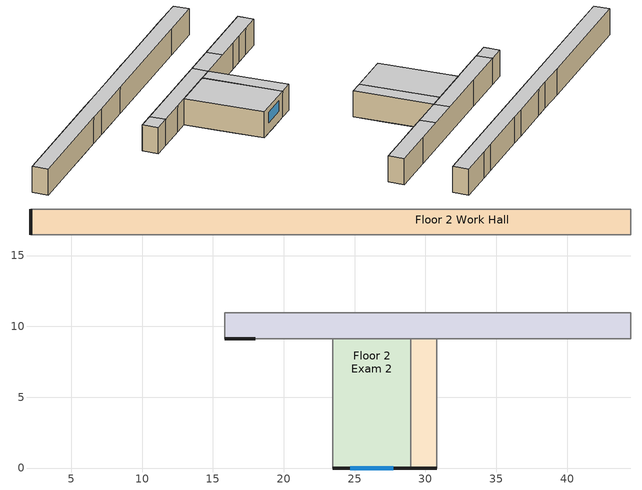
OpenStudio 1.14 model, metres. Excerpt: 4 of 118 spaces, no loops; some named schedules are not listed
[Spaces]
Floor 2 Work Hall
 floor to Floor 1 Nourishment: 29.26,16.76 29.26,16.46 27.13,16.46 27.13,16.76 z3.05
 floor to Floor 1 Sterile Hall: 44.5,18.29 44.5,16.46 42.06,16.46 42.06,18.29 z3.05
 floor to Floor 1 Locker Room Hall: 42.06,18.29 42.06,16.76 23.16,16.76 23.16,18.29 z3.05
 floor to Floor 1 Lobby Hall: 11.89,18.29 11.89,16.46 5.79,16.46 5.79,18.29 z3.05
 floor to Floor 1 Pre-Op Hall: 23.16,18.29 23.16,16.46 20.73,16.46 20.73,18.29 z3.05
 floor to Floor 1 Nurse Janitor: 32,16.76 32,16.46 29.26,16.46 29.26,16.76 z3.05
 floor to Floor 1 Lobby: 5.79,18.29 5.79,16.46 2.13,16.46 2.13,18.29 z3.05
 floor to Floor 1 Pre-Op Room 2: 27.13,16.76 27.13,16.46 23.16,16.46 23.16,16.76 z3.05
 floor to Floor 1 Office: 20.73,18.29 20.73,16.76 14.33,16.76 14.33,18.29 z3.05
 floor to Floor 1 Sterile Storage: 42.06,16.76 42.06,16.46 32,16.46 32,16.76 z3.05
 floor to Floor 1 Reception: 14.33,18.29 14.33,16.76 15.85,16.76 15.85,16.46 11.89,16.46 11.89,18.29 z3.05
 floor to Floor 1 Reception Hall: 20.73,16.76 20.73,16.46 15.85,16.46 15.85,16.76 z3.05
 wall outside: 2.13,18.29 2.13,16.46 z3.05:6.1
 wall to Floor 2 Work: 17.98,18.29 2.13,18.29 z3.05:6.1
 wall to Floor 2 X-Ray: 23.77,16.46 39.01,16.46 z3.05:6.1
 wall to Floor 2 Exam Hall 4: 39.93,18.29 38.1,18.29 z3.05:6.1
 wall to Floor 2 Nurse Station 1: 44.5,18.29 39.93,18.29 z3.05:6.1
 wall to Floor 2 Exam 7: 38.1,18.29 30.78,18.29 z3.05:6.1
 wall to Floor 2 Reception Toilet: 15.85,16.46 17.98,16.46 z3.05:6.1
 wall to Floor 2 Exam Hall 6: 23.47,18.29 21.64,18.29 z3.05:6.1
 wall to Floor 2 Scheduling 1: 39.01,16.46 44.5,16.46 z3.05:6.1
 wall to Floor 2 Reception: 2.13,16.46 15.85,16.46 z3.05:6.1
 wall to Floor 2 Exam 9: 21.64,18.29 17.98,18.29 z3.05:6.1
 wall to Floor 2 Exam Hall 5: 30.78,18.29 28.96,18.29 z3.05:6.1
 wall to Floor 2 Office Hall: 44.5,16.46 44.5,18.29 z3.05:6.1
 wall to Floor 2 Nurse Station 2: 28.96,18.29 23.47,18.29 z3.05:6.1
 wall to Floor 2 Scheduling 2: 17.98,16.46 23.77,16.46 z3.05:6.1
 ceiling to Floor 3 Office Hall: 44.5,16.46 44.5,18.29 2.13,18.29 2.13,16.46 z6.1
Floor 2 Reception Hall
 floor to Floor 1 Soil: 37.49,10.97 37.49,9.14 34.75,9.14 34.75,10.97 z3.05
 floor to Floor 1 Pre-Op Room 1: 20.73,10.97 20.73,9.14 17.98,9.14 17.98,10.97 z3.05
 floor to Floor 1 Dictation: 34.75,10.97 34.75,9.14 32,9.14 32,10.97 z3.05
 floor to Floor 1 Soil Work: 42.06,9.75 42.06,9.14 37.49,9.14 37.49,9.75 z3.05
 floor to Floor 1 Pre-Op Hall: 23.16,10.97 23.16,9.14 20.73,9.14 20.73,10.97 z3.05
 floor to Floor 1 Nourishment: 29.26,10.97 29.26,9.14 27.13,9.14 27.13,10.97 z3.05
 floor to Floor 1 Sterile Hall: 44.5,10.97 44.5,9.14 42.06,9.14 42.06,10.97 z3.05
 floor to Floor 1 Pre-Op Room 2: 27.13,10.97 27.13,9.14 23.16,9.14 23.16,10.97 z3.05
 floor to Floor 1 Clean: 32,10.97 32,9.14 29.26,9.14 29.26,10.97 z3.05
 floor to Floor 1 Scheduling: 17.98,10.97 17.98,9.14 15.85,9.14 15.85,10.97 z3.05
 floor to Floor 1 Clean Work: 42.06,10.97 42.06,9.75 37.49,9.75 37.49,10.97 z3.05
 wall outside: 15.85,9.14 17.98,9.14 z3.05:6.1
 wall to Floor 2 Exam Hall 1: 21.64,9.14 23.47,9.14 z3.05:6.1
 wall to Floor 2 Exam 3: 30.78,9.14 38.1,9.14 z3.05:6.1
 wall to Floor 2 Exam Hall 3: 38.1,9.14 39.93,9.14 z3.05:6.1
 wall to Floor 2 Reception Toilet: 17.98,10.97 15.85,10.97 z3.05:6.1
 wall to Floor 2 Lounge: 42.06,9.14 44.5,9.14 z3.05:6.1
 wall to Floor 2 Exam 1: 17.98,9.14 21.64,9.14 z3.05:6.1
 wall to Floor 2 Scheduling 1: 44.5,10.97 39.01,10.97 z3.05:6.1
 wall to Floor 2 Exam Hall 2: 28.96,9.14 30.78,9.14 z3.05:6.1
 wall to Floor 2 Reception: 15.85,10.97 15.85,9.14 z3.05:6.1
 wall to Floor 2 Dictation: 39.93,9.14 42.06,9.14 z3.05:6.1
 wall to Floor 2 Office Hall: 44.5,9.14 44.5,10.97 z3.05:6.1
 wall to Floor 2 Exam 2: 23.47,9.14 28.96,9.14 z3.05:6.1
 wall to Floor 2 X-Ray: 39.01,10.97 23.77,10.97 z3.05:6.1
 wall to Floor 2 Scheduling 2: 23.77,10.97 17.98,10.97 z3.05:6.1
 ceiling to Floor 3 Physical Therapy 2: 44.5,9.14 44.5,10.97 35.05,10.97 35.05,9.14 z6.1
 ceiling to Floor 3 Treatment: 35.05,9.14 35.05,10.97 30.78,10.97 30.78,9.14 z6.1
 ceiling to Floor 3 Undeveloped 2: 17.98,9.14 17.98,10.97 15.85,10.97 15.85,9.14 z6.1
 ceiling to Floor 3 Undeveloped 1: 30.78,9.14 30.78,10.97 17.98,10.97 17.98,9.14 z6.1
Floor 2 Exam Hall 2
 floor to Floor 1 Nurse Hall: 30.78,6.1 30.78,3.66 28.96,3.66 28.96,6.1 z3.05
 floor to Floor 1 Nourishment: 29.26,9.14 29.26,8.84 28.96,8.84 28.96,9.14 z3.05
 floor to Floor 1 Nurse Station: 30.78,8.84 30.78,6.1 28.96,6.1 28.96,8.84 z3.05
 floor to Floor 1 Clean: 30.78,9.14 30.78,8.84 29.26,8.84 29.26,9.14 z3.05
 floor to Floor 1 Recovery Room: 30.78,3.66 30.78,0 28.96,0 28.96,3.66 z3.05
 wall outside: 28.96,0 30.78,0 z3.05:6.1
 wall to Floor 2 Exam 2: 28.96,9.14 28.96,0 z3.05:6.1
 wall to Floor 2 Exam 3: 30.78,0 30.78,9.14 z3.05:6.1
 ceiling to Floor 3 Undeveloped 1: 30.78,0 30.78,9.14 28.96,9.14 28.96,0 z6.1
Floor 2 Exam 2
 floor to Floor 1 Nourishment: 28.96,9.14 28.96,8.84 27.13,8.84 27.13,9.14 z3.05
 floor to Floor 1 Nurse Station: 28.96,8.84 28.96,6.1 23.47,6.1 23.47,8.84 z3.05
 floor to Floor 1 Step Down: 25.6,3.66 25.6,0 23.47,0 23.47,3.66 z3.05
 floor to Floor 1 Pre-Op Room 2: 27.13,9.14 27.13,8.84 23.47,8.84 23.47,9.14 z3.05
 floor to Floor 1 Recovery Room: 28.96,3.66 28.96,0 25.6,0 25.6,3.66 z3.05
 floor to Floor 1 Nurse Hall: 28.96,6.1 28.96,3.66 23.47,3.66 23.47,6.1 z3.05
 wall outside: 23.47,0 28.96,0 z3.05:6.1
 wall to Floor 2 Exam Hall 1: 23.47,9.14 23.47,0 z3.05:6.1
 window: 24.69,0 27.74,0 z4.27:5.49
 ceiling to Floor 3 Undeveloped 1: 28.96,0 28.96,9.14 23.47,9.14 23.47,0 z6.1
[Site]
Phoenix Sky Harbor Intl Ap_AZ_USA: Latitude {deg}=33.45; Longitude {deg}=-111.98; Time Zone {hr}=-7; Elevation {m}=337; Terrain=City
[Building]
90.1-2013-Outpatient-ASHRAE 169-2B created: 2018-06-08 20:05:11 -0700: North Axis {deg}=0; Default Construction Set=90.1-2013 - Outpatient - ASHRAE 169-2B; Standards Building Type=Outpatient
[Site:GroundTemperature:BuildingSurface]
20.68, 20.68, 20.8, 20.94, 21.05, 22.07, 22.31, 22.34, 22.31, 21.3, 21.03, 20.78
[Site:WaterMainsTemperature]
Calculation Method=Correlation; Annual Average Outdoor Air Temperature {C}=23.775; Maximum Difference In Monthly Average Outdoor Air Temperatures {deltaC}=23.9
[SizingPeriod:DesignDay] Barometric Pressure {Pa}=97342; Sky Clearness=0; Rain Indicator=0; Snow Indicator=0; Day of Month=21; Daylight Saving Time Indicator=0; Humidity Indicating Type=Wetbulb; Dry-Bulb Temperature Range Modifier Type=DefaultMultipliers
Name | Maximum Dry-Bulb Temperature {C} | Daily Dry-Bulb Temperature Range {deltaC} | Humidity Indicating Conditions at Maximum Dry-Bulb | Wind Speed {m/s} | Wind Direction {deg} | Month | Day Type | Solar Model Indicator | ASHRAE Taub | ASHRAE Taud
Phoenix Sky Harbor Intl Ap Ann Htg 99.6% Condns DB | 3.7 | 0 | 3.7 | 1.7 | 100 | 12 | WinterDesignDay | ASHRAEClearSky
Phoenix Sky Harbor Intl Ap Ann Clg .4% Condns DB=>MWB | 43.4 | 12 | 21.1 | 4.1 | 260 | 7 | SummerDesignDay | ASHRAETau | 0.588 | 1.653
[ClimateZones]
Climate Zone Value 1=2B
[Material:NoMass] Thermal Absorptance=0.9; Solar Absorptance=0.7
Name | Roughness | Thermal Resistance {m2-K/W} | Visible Absorptance
CP02 CARPET PAD | VeryRough | 0.21648 | 0.8
Typical Insulation R-6.78 | Smooth | 1.19347 | 0.7
Typical Carpet Pad | Smooth | 0.21648 | 0.8
Typical Insulation R-9.73 | Smooth | 1.71283 | 0.7
Typical Insulation R-24.52 | Smooth | 4.31889 | 0.7
Typical Insulation R-0.58 | Smooth | 0.101875 | 0.7
Typical Insulation R-1.15 | Smooth | 0.202527 | 0.7
[Material]
Name | Roughness | Thickness {m} | Conductivity {W/m-K} | Density {kg/m3} | Specific Heat {J/kg-K} | Thermal Absorptance | Solar Absorptance | Visible Absorptance
100mm Normalweight concrete floor | MediumSmooth | 0.1016 | 2.31 | 2322 | 832
G01 13mm gypsum board | Smooth | 0.0127 | 0.16 | 800 | 1090 | 0.9 | 0.7 | 0.5
4 in. Normalweight Concrete Floor | MediumRough | 0.1016 | 2.31 | 2322 | 832 | 0.9 | 0.7 | 0.7
25mm Stucco | Smooth | 0.0254 | 0.72 | 1856 | 840 | 0.9 | 0.7 | 0.7
5/8 in. Gypsum Board | MediumSmooth | 0.0159 | 0.16 | 800 | 1090 | 0.9 | 0.7 | 0.7
Roof Membrane - Highly Reflective | VeryRough | 0.0095 | 0.16 | 1121.29 | 1460 | 0.75 | 0.45 | 0.7
Metal Roof Surface; F08 Metal surface | Smooth | 0.0008 | 45.28 | 7824 | 500 | 0.9 | 0.7 | 0.7
8 in. Normalweight Concrete Floor | MediumRough | 0.2032 | 2.31 | 2322 | 832 | 0.9 | 0.7 | 0.7
8 in. Concrete Block Basement Wall | MediumRough | 0.2032 | 1.326 | 1842 | 912 | 0.9 | 0.7 | 0.7
G05 25mm wood | MediumSmooth | 0.0254 | 0.15 | 608 | 1630 | 0.9 | 0.5 | 0.5
Std Wood 6inch | MediumSmooth | 0.15 | 0.12 | 540 | 1210 | 0.9 | 0.7 | 0.7
[Construction]
Typical Insulated Exterior Mass Floor R-9.35: Typical Insulation R-6.78, 4 in. Normalweight Concrete Floor, Typical Carpet Pad
Typical Insulated Steel Framed Exterior Wall R-11.9: 25mm Stucco, 5/8 in. Gypsum Board, Typical Insulation R-9.73, 5/8 in. Gypsum Board
Typical IEAD Roof - Highly Reflective R-25.64: Roof Membrane - Highly Reflective, Typical Insulation R-24.52, Metal Roof Surface
Typical Interior Floor: 100mm Normalweight concrete floor, CP02 CARPET PAD
Typical Interior Wall: G01 13mm gypsum board, G01 13mm gypsum board
Typical Interior Ceiling: CP02 CARPET PAD, 100mm Normalweight concrete floor
Typical Insulated Carpeted 8in Slab Floor: 8 in. Normalweight Concrete Floor, Typical Carpet Pad
Typical Insulated Basement Mass Wall: 8 in. Concrete Block Basement Wall
U 0.60 SHGC 0.25 Dbl 2.5mm air: Glass_2175_LayerAvg, Gap_1_W_0_0025, Glass_2022F_LayerAvg
Typical Insulated Metal Door R-1.43: F08 Metal surface, Typical Insulation R-0.58
Typical Overhead Door R-2.0: Typical Insulation R-1.15
Window_U_0.65_SHGC_0.35_Skylight_Frame_Width_2.339_in: Glass_2052_LayerAvg, Gap_1_W_0_0024, Glass_2027F_LayerAvg
Typical Interior Window: Clear 3mm
Typical Interior Door; Typical Interior Partition: G05 25mm wood
InteriorFurnishings: Std Wood 6inch
[DefaultConstructionSet]
90.1-2013 - Outpatient - ASHRAE 169-2B: Default Exterior Surface Constructions=Default Surface Constructions 1; Default Interior Surface Constructions=Default Surface Constructions 2; Default Ground Contact Surface Constructions=Default Surface Constructions 3; Default Exterior SubSurface Constructions=Default Sub Surface Constructions 1; Default Interior SubSurface Constructions=Default Sub Surface Constructions 2; Interior Partition Construction=Typical Interior Partition
[DefaultSurfaceConstructions]
Name | Floor Construction | Wall Construction | Roof Ceiling Construction
Default Surface Constructions 1 | Typical Insulated Exterior Mass Floor R-9.35 | Typical Insulated Steel Framed Exterior Wall R-11.9 | Typical IEAD Roof - Highly Reflective R-25.64
Default Surface Constructions 2 | Typical Interior Floor | Typical Interior Wall | Typical Interior Ceiling
Default Surface Constructions 3 | Typical Insulated Carpeted 8in Slab Floor | Typical Insulated Basement Mass Wall
[DefaultSubSurfaceConstructions]
Name | Fixed Window Construction | Operable Window Construction | Door Construction | Overhead Door Construction | Skylight Construction | Tubular Daylight Dome Construction | Tubular Daylight Diffuser Construction
Default Sub Surface Constructions 1 | U 0.60 SHGC 0.25 Dbl 2.5mm air | U 0.60 SHGC 0.25 Dbl 2.5mm air | Typical Insulated Metal Door R-1.43 | Typical Overhead Door R-2.0 | Window_U_0.65_SHGC_0.35_Skylight_Frame_Width_2.339_in | Typical Interior Window | Typical Interior Window
Default Sub Surface Constructions 2 | Typical Interior Window | Typical Interior Window | Typical Interior Door
[WindowMaterial:Glazing] Optical Data Type=SpectralAverage; Infrared Transmittance at Normal Incidence=0; Back Side Infrared Hemispherical Emissivity=0.84; Dirt Correction Factor for Solar and Visible Transmittance=1; Solar Diffusing=No
Name | Thickness {m} | Solar Transmittance at Normal Incidence | Front Side Solar Reflectance at Normal Incidence | Back Side Solar Reflectance at Normal Incidence | Visible Transmittance at Normal Incidence | Front Side Visible Reflectance at Normal Incidence | Back Side Visible Reflectance at Normal Incidence | Front Side Infrared Hemispherical Emissivity | Conductivity {W/m-K}
Glass_2175_LayerAvg | 0.0086 | 0.167758 | 0.217606 | 0.437978 | 0.416044 | 0.078729 | 0.10654 | 0.84 | 1
Glass_2022F_LayerAvg | 0.0039 | 0.355897 | 0.394095 | 0.265645 | 0.677694 | 0.042734 | 0.05547 | 0.046 | 1
Glass_2052_LayerAvg | 0.00837 | 0.507767 | 0.054228 | 0.0544931 | 0.586833 | 0.05805 | 0.058397 | 0.84 | 1
Glass_2027F_LayerAvg | 0.004 | 0.369744 | 0.470069 | 0.340935 | 0.765222 | 0.0546 | 0.073741 | 0.03675 | 1
Clear 3mm | 0.003 | 0.837 | 0.075 | 0.075 | 0.898 | 0.081 | 0.081 | 0.84 | 0.9
[WindowMaterial:Gas] Gas Type=Air
Name | Thickness {m}
Gap_1_W_0_0025 | 0.0025
Gap_1_W_0_0024 | 0.0024
[Space] Building Story=Building Story 2; Part of Total Floor Area=Yes
Name | Space Type | Thermal Zone
Floor 2 Work Hall | Outpatient Hall | Floor 2 Work Hall ZN
Floor 2 Exam Hall 2 | Outpatient Hall | Floor 2 Exam Hall 2 ZN
Floor 2 Reception Hall | Outpatient Hall | Floor 2 Reception Hall ZN
Floor 2 Exam 2 | Outpatient Exam | Floor 2 Exam 2 ZN
[SpaceType] Standards Building Type=Outpatient
Name | Default Schedule Set | Design Specification Outdoor Air Object | Standards Space Type
Outpatient Exam | Outpatient Exam Schedule Set | Outpatient Exam Ventilation | Exam
Outpatient Hall | Outpatient Hall Schedule Set | Outpatient Hall Ventilation | Hall
[People:Definition]
Outpatient Exam People Definition: Number of People Calculation Method=People/Area; People per Space Floor Area {person/m2}=0.215493; Fraction Radiant=0.3
[People]
Outpatient Exam People: People Definition=Outpatient Exam People Definition; Space or SpaceType=Outpatient Exam; Work Efficiency Schedule=Work Efficiency Schedule; Clothing Insulation Schedule=Clothing Schedule; Air Velocity Schedule=Air Velocity Schedule
[Lights:Definition] Design Level Calculation Method=Watts/Area; Fraction Radiant=0.7; Fraction Visible=0.2
Name | Watts per Space Floor Area {W/m2}
Outpatient Exam Lights Definition | 17.8681
Outpatient Hall Lights Definition | 8.52502
[Lights] Fraction Replaceable=1
Name | Lights Definition | Space or SpaceType
Outpatient Exam Lights | Outpatient Exam Lights Definition | Outpatient Exam
Outpatient Hall Lights | Outpatient Hall Lights Definition | Outpatient Hall
[ElectricEquipment:Definition] Design Level Calculation Method=Watts/Area; Fraction Radiant=0.5
Name | Watts per Space Floor Area {W/m2}
Outpatient Exam Elec Equip Definition | 11.8403
Outpatient Hall Elec Equip Definition | 4.30556
[ElectricEquipment]
Name | Electric Equipment Definition | Space or SpaceType
Outpatient Exam Elec Equip | Outpatient Exam Elec Equip Definition | Outpatient Exam
Outpatient Hall Elec Equip | Outpatient Hall Elec Equip Definition | Outpatient Hall
[DesignSpecification:OutdoorAir] Outdoor Air Method=Sum; Outdoor Air Flow per Person {m3/s-person}=0; Outdoor Air Flow Rate {m3/s}=0; Outdoor Air Flow Air Changes per Hour {1/hr}=0
Name | Outdoor Air Flow per Floor Area {m3/s-m2}
Outpatient Exam Ventilation | 0.001524
Outpatient Hall Ventilation | 0.0003048
[DefaultScheduleSet] Number of People Schedule=OutPatientHealthCare BLDG_OCC_SCH; People Activity Level Schedule=OutPatientHealthCare ACTIVITY_SCH; Electric Equipment Schedule=OutPatientHealthCare BLDG_EQUIP_SCH_2013; Infiltration Schedule=OutPatientHealthCare INFIL_SCH
Name | Lighting Schedule
Outpatient Exam Schedule Set | OutPatientHealthCare BLDG_LIGHT_EXAM_SCH
Outpatient Hall Schedule Set | OutPatientHealthCare BLDG_LIGHT_CORRIDOR_SCH
[ThermostatSetpoint:DualSetpoint] Heating Setpoint Temperature Schedule=OutPatientHealthCare HTGSETP_SCH_YES_OPTIMUM; Cooling Setpoint Temperature Schedule=OutPatientHealthCare CLGSETP_SCH_YES_OPTIMUM
Outpatient Exam Thermostat 1; Outpatient Hall Thermostat 6; Outpatient Hall Thermostat 7; Outpatient Hall Thermostat 18
[SpaceInfiltration:DesignFlowRate] Schedule=OutPatientHealthCare INFIL_SCH; Design Flow Rate Calculation Method=Flow/ExteriorArea; Flow per Exterior Surface Area {m3/s-m2}=0.000569573; Constant Term Coefficient=0; Temperature Term Coefficient=0; Velocity Term Coefficient=0.224; Velocity Squared Term Coefficient=0
Name | Space or SpaceType
Floor 2 Exam 2 Infiltration | Floor 2 Exam 2
Floor 2 Exam Hall 2 Infiltration | Floor 2 Exam Hall 2
Floor 2 Reception Hall Infiltration | Floor 2 Reception Hall
Floor 2 Work Hall Infiltration | Floor 2 Work Hall
[InternalMass:Definition]
Internal Mass Definition 1: Construction=InteriorFurnishings; Design Level Calculation Method=SurfaceArea/Area; Surface Area per Space Floor Area=2
[InternalMass] Internal Mass Definition=Internal Mass Definition 1
Name | Space or SpaceType
Floor 2 Exam 2 Mass | Floor 2 Exam 2
Floor 2 Exam Hall 2 Mass | Floor 2 Exam Hall 2
Floor 2 Reception Hall Mass | Floor 2 Reception Hall
Floor 2 Work Hall Mass | Floor 2 Work Hall
[ThermalZone] Use Ideal Air Loads=No
Name | Thermostat
Floor 2 Exam 2 ZN | Outpatient Exam Thermostat 1
Floor 2 Exam Hall 2 ZN | Outpatient Hall Thermostat 6
Floor 2 Reception Hall ZN | Outpatient Hall Thermostat 7
Floor 2 Work Hall ZN | Outpatient Hall Thermostat 18
[Exterior:Lights:Definition]
Name | Design Level {W}
Occ Sensing Exterior Lights Def | 8235.95
NonDimming Exterior Lights Def | 139.05
[Exterior:Lights] Control Option=AstronomicalClock
Name | Exterior Lights Definition | Schedule
Occ Sensing Exterior Lights Def | Occ Sensing Exterior Lights Def | OutPatientHealthCare Exterior_lighting_schedule_b
NonDimming Exterior Lights Def | NonDimming Exterior Lights Def | OutPatientHealthCare Exterior_lighting_schedule_a
[BuildingStory]
Building Story 2: Nominal Z Coordinate {m}=3.048
[Schedule:Ruleset]
Name | Default Day Schedule | Summer Design Day Schedule | Winter Design Day Schedule
Clothing Schedule | Clothing Schedule Default Winter Clothes
Air Velocity Schedule | Air Velocity Schedule Default
Work Efficiency Schedule | Work Efficiency Schedule Default
OutPatientHealthCare BLDG_OCC_SCH | OutPatientHealthCare BLDG_OCC_SCH Default | OutPatientHealthCare BLDG_OCC_SCH Summer Design Day | OutPatientHealthCare BLDG_OCC_SCH Winter Design Day
OutPatientHealthCare ACTIVITY_SCH | OutPatientHealthCare ACTIVITY_SCH Default | OutPatientHealthCare ACTIVITY_SCH Summer Design Day | OutPatientHealthCare ACTIVITY_SCH Winter Design Day
OutPatientHealthCare BLDG_EQUIP_SCH_2013 | OutPatientHealthCare BLDG_EQUIP_SCH_2013 Default | OutPatientHealthCare BLDG_EQUIP_SCH_2013 Summer Design Day | OutPatientHealthCare BLDG_EQUIP_SCH_2013 Winter Design Day
OutPatientHealthCare INFIL_SCH | OutPatientHealthCare INFIL_SCH Default | OutPatientHealthCare INFIL_SCH Summer Design Day | OutPatientHealthCare INFIL_SCH Winter Design Day
OutPatientHealthCare HTGSETP_SCH_YES_OPTIMUM | OutPatientHealthCare HTGSETP_SCH_YES_OPTIMUM Default | OutPatientHealthCare HTGSETP_SCH_YES_OPTIMUM Summer Design Day | OutPatientHealthCare HTGSETP_SCH_YES_OPTIMUM Winter Design Day
OutPatientHealthCare CLGSETP_SCH_YES_OPTIMUM | OutPatientHealthCare CLGSETP_SCH_YES_OPTIMUM Default | OutPatientHealthCare CLGSETP_SCH_YES_OPTIMUM Summer Design Day | OutPatientHealthCare CLGSETP_SCH_YES_OPTIMUM Winter Design Day
OutPatientHealthCare BLDG_LIGHT_EXAM_SCH | OutPatientHealthCare BLDG_LIGHT_EXAM_SCH Default | OutPatientHealthCare BLDG_LIGHT_EXAM_SCH Summer Design Day | OutPatientHealthCare BLDG_LIGHT_EXAM_SCH Winter Design Day
OutPatientHealthCare BLDG_LIGHT_CORRIDOR_SCH | OutPatientHealthCare BLDG_LIGHT_CORRIDOR_SCH Default | OutPatientHealthCare BLDG_LIGHT_CORRIDOR_SCH Summer Design Day | OutPatientHealthCare BLDG_LIGHT_CORRIDOR_SCH Winter Design Day
OutPatientHealthCare Exterior_lighting_schedule_b | OutPatientHealthCare Exterior_lighting_schedule_b Default | OutPatientHealthCare Exterior_lighting_schedule_b Summer Design Day | OutPatientHealthCare Exterior_lighting_schedule_b Winter Design Day
OutPatientHealthCare Exterior_lighting_schedule_a | OutPatientHealthCare Exterior_lighting_schedule_a Default | OutPatientHealthCare Exterior_lighting_schedule_a Summer Design Day | OutPatientHealthCare Exterior_lighting_schedule_a Winter Design Day
[Schedule:Day]
OutPatientHealthCare BLDG_OCC_SCH Default: 8, 0, 0, 17, 0, 0.05, 24, 0, 0
OutPatientHealthCare BLDG_OCC_SCH Summer Design Day: 4, 0, 0.05, 6, 0, 0.2, 7, 0, 0.5, 18, 0, 0.9, 20, 0, 0.5, 22, 0, 0.2, 24, 0, 0.05
OutPatientHealthCare BLDG_OCC_SCH Winter Design Day: 7, 0, 0.05, 9, 0, 0.2, 15, 0, 0.3, 20, 0, 0.2, 24, 0, 0.05
OutPatientHealthCare ACTIVITY_SCH Default; OutPatientHealthCare ACTIVITY_SCH Winter Design Day; OutPatientHealthCare ACTIVITY_SCH Summer Design Day: 24, 0, 120
OutPatientHealthCare INFIL_SCH Default: 24, 0, 0.25
OutPatientHealthCare INFIL_SCH Winter Design Day; OutPatientHealthCare INFIL_SCH Summer Design Day: 24, 0, 1
OutPatientHealthCare HTGSETP_SCH_YES_OPTIMUM Default: 24, 0, 18.3
OutPatientHealthCare HTGSETP_SCH_YES_OPTIMUM Summer Design Day: 5, 0, 18.3, 18, 0, 21.1, 24, 0, 18.3
OutPatientHealthCare HTGSETP_SCH_YES_OPTIMUM Winter Design Day: 7, 0, 18.3, 15, 0, 21.1, 24, 0, 18.3
OutPatientHealthCare CLGSETP_SCH_YES_OPTIMUM Default: 24, 0, 25
OutPatientHealthCare CLGSETP_SCH_YES_OPTIMUM Summer Design Day: 5, 0, 25, 18, 0, 22.2, 24, 0, 25
OutPatientHealthCare CLGSETP_SCH_YES_OPTIMUM Winter Design Day: 7, 0, 25, 15, 0, 22.2, 24, 0, 25
OutPatientHealthCare BLDG_LIGHT_EXAM_SCH Default: 8, 0, 0.05, 17, 0, 0.1, 24, 0, 0.05
OutPatientHealthCare BLDG_LIGHT_EXAM_SCH Summer Design Day: 4, 0, 0.1, 6, 0, 0.3, 7, 0, 0.6, 18, 0, 0.9, 20, 0, 0.6, 22, 0, 0.3, 24, 0, 0.1
OutPatientHealthCare BLDG_LIGHT_EXAM_SCH Winter Design Day: 7, 0, 0.1, 9, 0, 0.3, 15, 0, 0.4, 20, 0, 0.3, 24, 0, 0.1
OutPatientHealthCare Exterior_lighting_schedule_b Default; OutPatientHealthCare Exterior_lighting_schedule_b Winter Design Day; OutPatientHealthCare Exterior_lighting_schedule_b Summer Design Day: 6, 0, 0.7, 24, 0, 1
OutPatientHealthCare Exterior_lighting_schedule_a Default; OutPatientHealthCare Exterior_lighting_schedule_a Winter Design Day; OutPatientHealthCare Exterior_lighting_schedule_a Summer Design Day: 6, 0, 0, 24, 0, 1
[Schedule:Rule] Date Specification Type=DateRange; Start Month=1; Start Day=1; End Month=12; End Day=31
Name | Schedule Ruleset | Rule Order | Day Schedule | Apply Monday | Apply Tuesday | Apply Wednesday | Apply Thursday | Apply Friday | Apply Saturday
Schedule Rule 2 | OutPatientHealthCare BLDG_OCC_SCH | 1 | OutPatientHealthCare BLDG_OCC_SCH SmrDsn|Wkdy Day | Yes | Yes | Yes | Yes | Yes
Schedule Rule 3 | OutPatientHealthCare BLDG_OCC_SCH | 0 | OutPatientHealthCare BLDG_OCC_SCH WntrDsn|Sat Day |  |  |  |  |  | Yes
Schedule Rule 8 | OutPatientHealthCare INFIL_SCH | 0 | OutPatientHealthCare INFIL_SCH Default|Sat|Wkdy Day | Yes | Yes | Yes | Yes | Yes | Yes
Schedule Rule 9 | OutPatientHealthCare HTGSETP_SCH_YES_OPTIMUM | 1 | OutPatientHealthCare HTGSETP_SCH_YES_OPTIMUM Sat Day |  |  |  |  |  | Yes
Schedule Rule 10 | OutPatientHealthCare HTGSETP_SCH_YES_OPTIMUM | 0 | OutPatientHealthCare HTGSETP_SCH_YES_OPTIMUM Wkdy Day | Yes | Yes | Yes | Yes | Yes
Schedule Rule 11 | OutPatientHealthCare CLGSETP_SCH_YES_OPTIMUM | 1 | OutPatientHealthCare CLGSETP_SCH_YES_OPTIMUM Sat Day |  |  |  |  |  | Yes
Schedule Rule 12 | OutPatientHealthCare CLGSETP_SCH_YES_OPTIMUM | 0 | OutPatientHealthCare CLGSETP_SCH_YES_OPTIMUM Wkdy Day | Yes | Yes | Yes | Yes | Yes
Schedule Rule 19 | OutPatientHealthCare BLDG_LIGHT_EXAM_SCH | 1 | OutPatientHealthCare BLDG_LIGHT_EXAM_SCH SmrDsn|Wkdy Day | Yes | Yes | Yes | Yes | Yes
